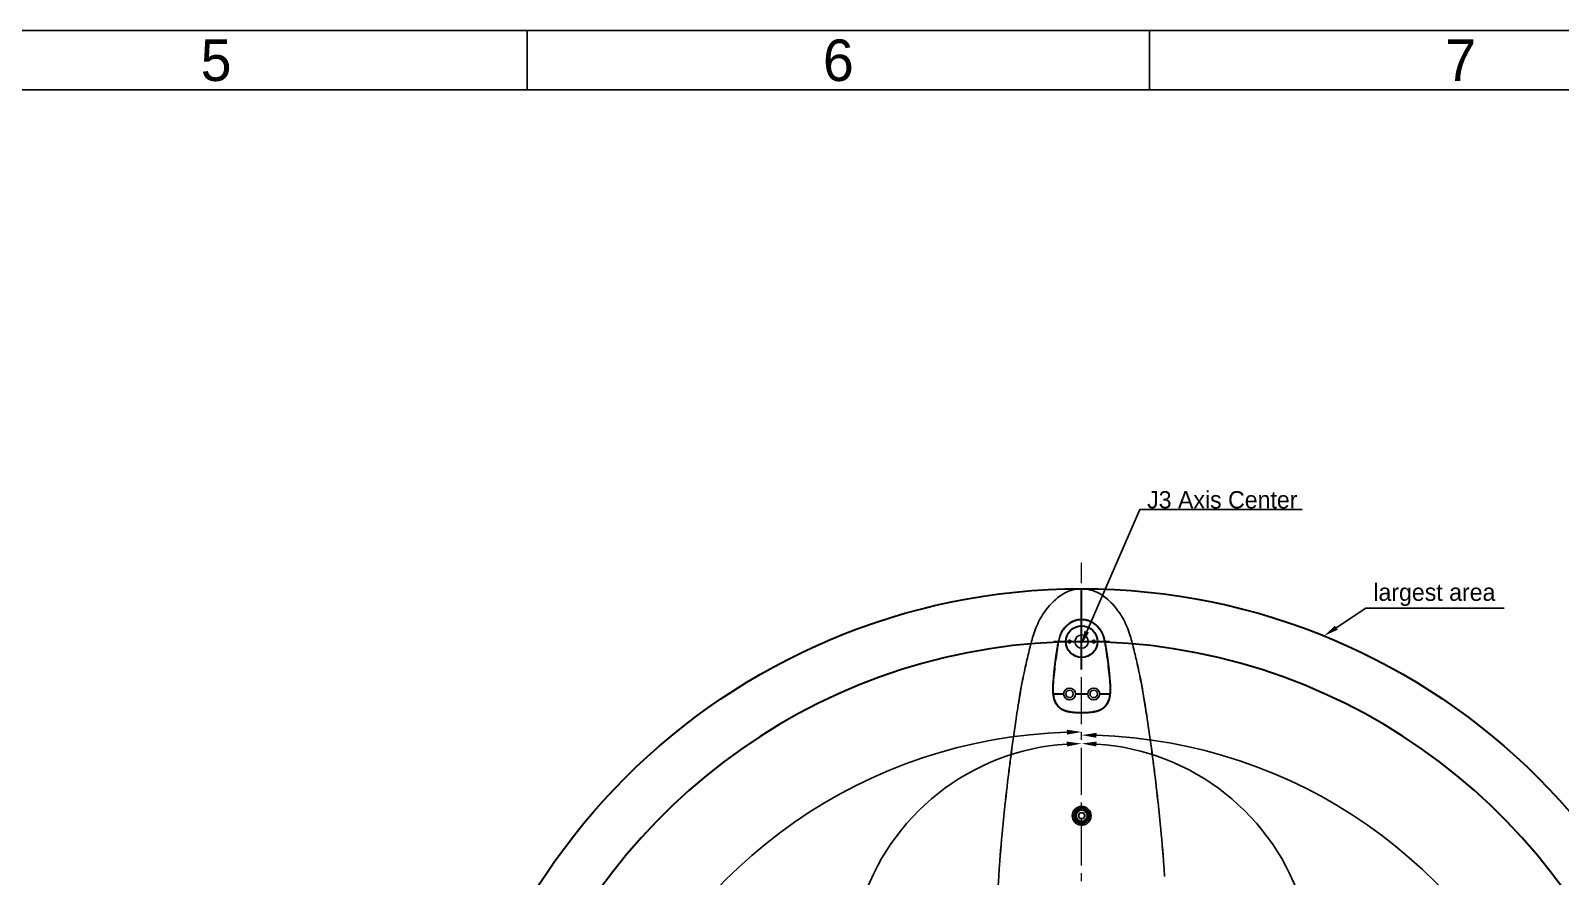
# Model space of a CAD drawing. Header units: millimetres. Extents: x 4086 to 8300, y 123 to 1549.
# Drawn here: x 7343 to 7962, y 1207 to 1549 of the extents above; entities that cross this region are included whole.
import ezdxf
from ezdxf import colors
from ezdxf.entities.mleader import LeaderData, LeaderLine
from ezdxf.enums import TextEntityAlignment as Align
from ezdxf.math import Vec2, Vec3

# ---------------------------------------------------------------- set-up
doc = ezdxf.new("R2010")
doc.units = ezdxf.units.MM
doc.linetypes.add('CENTER2', pattern=[28.575, 19.05, -3.175, 3.175, -3.175])
doc.layers.add('02___PRT_ALL_AXES', color=7, linetype='Continuous')
doc.layers.add('中心线层', color=7, linetype='CENTER2', lineweight=0)
doc.layers.add('轮廓实线层', color=7, linetype='Continuous', lineweight=30)
doc.styles.add('思源黑', font='SourceHanSansCN-Normal.ttf')
doc.dimstyles.new('角度标注', dxfattribs={"dimtxt": 7, "dimasz": 6, "dimexe": 1.25, "dimexo": 0.625, "dimgap": 1, "dimtad": 1, "dimtih": 1, "dimtoh": 1, "dimdsep": 46, "dimtxsty": '思源黑', "dimcen": 2.5, "dimadec": 0, "dimazin": 0, "dimtfac": 1, "dimtmove": 0, "dimatfit": 3, "dimfxl": 0, "dimarcsym": 0})

# ---------------------------------------------------------------- blocks, each defined once
blk = doc.blocks.new('1')
at = {"color": 2}
for p, q in [((7543.66, 1549.22), (7543.66, 1525.22)), ((7795.66, 1549.22), (7795.66, 1525.22))]:
    blk.add_line(p, q, dxfattribs=at)
for points in [[(6283.66, 123.62), (6283.66, 1549.22), (8299.66, 1549.22), (8299.66, 123.62)], [(6403.66, 147.62), (6403.66, 1525.22), (8275.66, 1525.22), (8275.66, 147.62)]]:
    blk.add_lwpolyline(points, close=True, dxfattribs=at)
at = {"color": 2, "style": '思源黑'}
for s, p in [('5', (7417.66, 1537.22)), ('6', (7669.66, 1537.22)), ('7', (7921.66, 1537.22))]:
    blk.add_text(s, height=16.8, dxfattribs=at).set_placement(p, align=Align.MIDDLE_CENTER)
at = {"color": 7, "style": '思源黑'}
for tag, height, p in [('编号', 19.2, (8134.84, 252.67)), ('比例', 8, (7939.66, 171.62))]:
    blk.add_attdef(tag, text='', height=height, dxfattribs=at).set_placement(p, align=Align.MIDDLE)
at = {"linetype": 'Continuous', "lineweight": 0, "ltscale": 0.3, "style": '思源黑'}
for tag, p in [('当前页', (8121.35, 207.93)), ('总页数', (8160.27, 207.93))]:
    blk.add_attdef(tag, text='', height=8, dxfattribs=at).set_placement(p, align=Align.MIDDLE)
blk = doc.blocks.new('*D2711')
at = {"layer": 'Defpoints', "color": 0}
for p in [(7768.18, 1333.65), (7621.05, 1202.21), (7768.18, 1061.77), (7768.18, 982.57), (7610.73, 880.64)]:
    blk.add_point(p, dxfattribs=at)
at = {"layer": '轮廓实线层', "color": 0, "lineweight": -2}
for start, end in [(91.69019, 158.07604), (160.91085, 227.30981)]:
    blk.add_arc((7768.18, 1061.77), 203.4, start, end, dxfattribs=at)
at = {"layer": '轮廓实线层', "color": 0}
for points in [[(7762.2, 1264.09), (7762.17, 1266.09), (7768.18, 1265.17)], [(7629.6, 911.52), (7630.94, 913.01), (7634.74, 908.26)]]:
    blk.add_solid(points, dxfattribs=at)
at = {"layer": '轮廓实线层', "color": 0, "insert": (7577.66, 1133.01), "char_height": 7, "attachment_point": 5, "style": '思源黑'}
blk.add_mtext('139%%d', dxfattribs=at)
blk = doc.blocks.new('*D2712')
at = {"layer": 'Defpoints', "color": 0}
for p in [(7768.18, 1333.65), (7768.18, 1061.77), (7970.1, 1052.37), (7768.18, 982.57), (7925.64, 880.64)]:
    blk.add_point(p, dxfattribs=at)
at = {"layer": '轮廓实线层', "color": 0, "lineweight": -2}
for start, end in [(21.93289, 88.29926), (312.70074, 19.08039)]:
    blk.add_arc((7768.18, 1061.77), 202.14, start, end, dxfattribs=at)
at = {"layer": '轮廓实线层', "color": 0}
for points in [[(7774.2, 1264.82), (7774.17, 1262.82), (7768.18, 1263.91)], [(7904.6, 913.96), (7905.93, 912.47), (7900.8, 909.22)]]:
    blk.add_solid(points, dxfattribs=at)
at = {"layer": '轮廓实线层', "color": 0, "insert": (7957.52, 1132.56), "char_height": 7, "attachment_point": 5, "style": '思源黑'}
blk.add_mtext('139%%d', dxfattribs=at)
blk = doc.blocks.new('*D2713')
at = {"layer": 'Defpoints', "color": 0}
for p in [(7768.18, 1333.65), (7695.71, 1226.16), (7768.18, 1166.77), (7724.66, 1084.92), (7768.18, 982.57)]:
    blk.add_point(p, dxfattribs=at)
at = {"layer": '轮廓实线层', "color": 0, "lineweight": -2}
blk.add_line((7724.36, 1084.36), (7723.61, 1082.94), dxfattribs=at)
for start, end in [(93.66951, 163.00939), (168.95215, 238.33049)]:
    blk.add_arc((7768.18, 1166.77), 93.7, start, end, dxfattribs=at)
at = {"layer": '轮廓实线层', "color": 0}
for points in [[(7762.22, 1259.28), (7762.15, 1261.28), (7768.18, 1260.47)], [(7718.49, 1086.16), (7719.49, 1087.89), (7724.19, 1084.04)]]:
    blk.add_solid(points, dxfattribs=at)
at = {"layer": '轮廓实线层', "color": 0, "insert": (7677.27, 1189.44), "char_height": 7, "attachment_point": 5, "style": '思源黑'}
blk.add_mtext('151%%d', dxfattribs=at)
blk = doc.blocks.new('*D2714')
at = {"layer": 'Defpoints', "color": 0}
for p in [(7768.18, 1333.65), (7768.18, 1166.77), (7860.06, 1148.36), (7811.71, 1084.92), (7768.18, 982.57)]:
    blk.add_point(p, dxfattribs=at)
at = {"layer": '轮廓实线层', "color": 0, "lineweight": -2}
blk.add_line((7812, 1084.36), (7812.76, 1082.93), dxfattribs=at)
for start, end in [(16.99032, 86.33085), (301.66915, 11.04813)]:
    blk.add_arc((7768.18, 1166.77), 93.71, start, end, dxfattribs=at)
at = {"layer": '轮廓实线层', "color": 0}
for points in [[(7774.21, 1261.29), (7774.15, 1259.29), (7768.18, 1260.48)], [(7816.88, 1087.88), (7817.88, 1086.15), (7812.18, 1084.03)]]:
    blk.add_solid(points, dxfattribs=at)
at = {"layer": '轮廓实线层', "color": 0, "insert": (7859.11, 1189.44), "char_height": 7, "attachment_point": 5, "style": '思源黑'}
blk.add_mtext('151%%d', dxfattribs=at)

msp = doc.modelspace()

# ---------------------------------------------------------------- linework, layer by layer
for p, q in [((7766.428, 1310.607), (7766.531, 1310.627)), ((7768.182, 1310.776), (7768.182, 1310.626)), ((7768.587, 1310.678), (7768.497, 1310.678)), ((7770.476, 1310.481), (7770.557, 1310.458)), ((7756.529, 1283.675), (7756.526, 1283.613)), ((7756.569, 1280.655), (7760.891, 1280.655)), ((7760.891, 1280.505), (7756.578, 1280.505)), ((7756.582, 1280.468), (7756.583, 1280.452)), ((7756.921, 1278.626), (7756.931, 1278.592)), ((7756.931, 1278.591), (7756.921, 1278.626)), ((7757.982, 1280.505), (7757.982, 1280.655)), ((7759.482, 1280.505), (7759.482, 1280.655)), ((7765.689, 1280.655), (7770.676, 1280.655)), ((7770.676, 1280.505), (7765.689, 1280.505)), ((7767.432, 1280.505), (7767.432, 1280.655)), ((7768.932, 1280.505), (7768.932, 1280.655)), ((7775.474, 1280.655), (7779.796, 1280.655)), ((7779.787, 1280.505), (7775.474, 1280.505)), ((7776.882, 1280.505), (7776.882, 1280.655)), ((7778.382, 1280.505), (7778.382, 1280.655)), ((7779.436, 1278.599), (7779.447, 1278.635)), ((7779.447, 1278.635), (7779.438, 1278.603)), ((7779.439, 1278.607), (7779.447, 1278.635)), ((7761.324, 1273.864), (7761.305, 1273.805)), ((7761.324, 1273.864), (7761.411, 1273.844)), ((7766.712, 1272.941), (7766.664, 1272.943)), ((7768.182, 1272.919), (7768.182, 1273.069)), ((7769.701, 1272.943), (7769.653, 1272.941)), ((7774.267, 1273.619), (7774.354, 1273.639)), ((7774.44, 1273.667), (7774.457, 1273.607)), ((7774.871, 1273.803), (7774.896, 1273.729)), ((7774.954, 1273.844), (7775.041, 1273.864)), ((7775.073, 1273.779), (7775.062, 1273.775)), ((7777.706, 1275.563), (7777.798, 1275.664)), ((7768.182, 1234.497), (7768.182, 1235.065)), ((7766.797, 1231.273), (7767.49, 1232.473)), ((7767.49, 1230.073), (7766.797, 1231.273)), ((7767.49, 1232.473), (7768.875, 1232.473)), ((7768.875, 1230.073), (7767.49, 1230.073)), ((7768.182, 1228.061), (7768.182, 1227.437)), ((7768.875, 1232.473), (7769.568, 1231.273)), ((7769.568, 1231.273), (7768.875, 1230.073))]:
    msp.add_line(p, q)
for centre, radius in [((7763.307, 1301.773), 0.585), ((7763.307, 1301.773), 0.495), ((7768.182, 1301.773), 2.7), ((7773.057, 1301.773), 0.585), ((7773.057, 1301.773), 0.495), ((7763.29, 1280.58), 2.4), ((7773.075, 1280.58), 2.4), ((7763.29, 1280.58), 1.5), ((7773.075, 1280.58), 1.5), ((7768.182, 1231.273), 3), ((7768.182, 1231.273), 2.43), ((7768.182, 1231.273), 2.25), ((7768.182, 1231.273), 1.2)]:
    msp.add_circle(centre, radius)
for centre, radius, start, end in [((7768.184, 1309.27), 13.904, 89.187636, 90.406438), ((7767.936, 1303.063), 7.694, 99.903578, 106.179159), ((7768.074, 1302.388), 8.382, 99.242401, 101.329189), ((7768.141, 1301.934), 8.841, 92.665918, 98.750781), ((7768.174, 1301.294), 9.482, 92.39735, 92.579525), ((7768.176, 1301.241), 9.535, 91.991955, 92.397142), ((7768.183, 1300.983), 9.703, 90.890881, 91.333609), ((7768.183, 1300.884), 9.892, 89.790896, 90.006143), ((7768.184, 1300.995), 9.781, 89.561549, 90.007183), ((7768.184, 1301.052), 9.724, 89.115269, 89.561557), ((7768.184, 1301.062), 9.624, 88.669551, 89.116275), ((7768.296, 1308.316), 2.37, 86.214551, 87.300553), ((7768.587, 1310.678), 0.09, 150.043405, 180), ((7768.223, 1301.918), 8.857, 81.536345, 87.338748), ((7768.221, 1301.9), 8.876, 81.914006, 87.328543), ((7768.265, 1302.231), 8.541, 80.631781, 81.887979), ((7768.272, 1302.279), 8.493, 80.089111, 81.50641), ((7768.444, 1303.114), 7.642, 74.305175, 78.872986), ((7768.441, 1303.093), 7.662, 74.425703, 74.803989), ((7768.437, 1303.09), 7.667, 73.944319, 74.301548), ((7963.687, 1243.235), 223.597, 167.186697, 167.599455), ((7965.252, 1242.812), 225.186, 167.168224, 167.579826), ((7571.112, 1242.812), 225.188, 12.420586, 12.831775), ((7572.8, 1243.263), 223.472, 12.400726, 12.81329), ((7764.906, 1280.94), 8.314, 196.035522, 196.280154), ((7765.119, 1281.013), 8.539, 196.218809, 196.409328), ((7764.727, 1280.888), 8.128, 196.278553, 200.295072), ((7764.836, 1280.926), 8.243, 196.383222, 200.856156), ((7764.688, 1280.864), 8.084, 196.32304, 200.814221), ((7764.697, 1280.867), 8.093, 196.332697, 200.636184), ((7764.444, 1280.788), 7.828, 200.327357, 200.933332), ((7764.317, 1280.729), 7.688, 200.676275, 201.113869), ((7764.303, 1280.724), 7.673, 200.85894, 201.132376), ((7764.507, 1280.805), 7.892, 200.885904, 201.158911), ((7764.402, 1280.772), 7.783, 200.933663, 201.193589), ((7764.383, 1280.757), 7.76, 200.890443, 202.839353), ((7764.265, 1280.709), 7.633, 201.114016, 201.430212), ((7764.17, 1280.672), 7.53, 201.127851, 202.856218), ((7764.375, 1280.761), 7.754, 201.193567, 201.490104), ((7764.466, 1280.789), 7.849, 201.158894, 201.449627), ((7764.14, 1280.664), 7.499, 201.427193, 204.7525), ((7764.294, 1280.729), 7.667, 201.488053, 202.874449), ((7764.344, 1280.741), 7.718, 201.446581, 202.82011), ((7763.761, 1280.495), 7.085, 202.819673, 209.501861), ((7763.939, 1280.574), 7.28, 202.856043, 204.803897), ((7764.138, 1280.654), 7.494, 202.83973, 204.228773), ((7764.026, 1280.604), 7.371, 204.143455, 204.449128), ((7763.634, 1280.419), 6.938, 204.117016, 208.902571), ((7763.984, 1280.585), 7.325, 204.449165, 204.720099), ((7763.599, 1280.401), 6.898, 204.66531, 209.513487), ((7763.724, 1280.475), 7.043, 204.804375, 209.357028), ((7763.537, 1280.367), 6.828, 208.910166, 209.182079), ((7763.669, 1280.429), 6.973, 208.981735, 209.404949), ((7763.567, 1280.383), 6.862, 209.126723, 209.763995), ((7763.577, 1280.389), 6.874, 209.18269, 209.988501), ((7763.801, 1280.517), 7.131, 209.348047, 209.918439), ((7763.605, 1280.405), 6.906, 209.76371, 210.125858), ((7763.809, 1280.526), 7.143, 209.805316, 214.711794), ((7763.883, 1280.567), 7.227, 209.914716, 215.419293), ((7763.82, 1280.528), 7.153, 209.918555, 210.73877), ((7771.675, 1281.159), 8.228, 318.771276, 324.362382), ((7772.45, 1280.586), 7.264, 324.648865, 329.777878), ((7772.555, 1280.526), 7.143, 326.219438, 329.858343), ((7772.535, 1280.534), 7.164, 329.792645, 330.164384), ((7772.537, 1280.533), 7.162, 329.935114, 330.23441), ((7772.546, 1280.528), 7.152, 330.164412, 330.495518), ((7772.747, 1280.413), 6.921, 330.172331, 330.47518), ((7772.812, 1280.376), 6.846, 330.228692, 333.432883), ((7772.681, 1280.437), 6.99, 330.518668, 330.922292), ((7772.776, 1280.397), 6.887, 330.475042, 330.953641), ((7772.263, 1280.641), 7.455, 335.263323, 337.163848), ((7772.418, 1280.579), 7.289, 335.186699, 337.131892), ((7772.211, 1280.672), 7.515, 335.23475, 338.562737), ((7772.227, 1280.656), 7.494, 335.76276, 337.146585), ((7772.348, 1280.609), 7.365, 336.351304, 337.125328), ((7771.982, 1280.759), 7.76, 337.149785, 339.100197), ((7772.169, 1280.684), 7.559, 337.130769, 339.13739), ((7772.058, 1280.737), 7.681, 337.109342, 338.498087), ((7772.022, 1280.743), 7.717, 337.160791, 338.543177), ((7771.9, 1280.791), 7.848, 338.540086, 338.828272), ((7771.977, 1280.769), 7.768, 338.496093, 338.831406), ((7772.093, 1280.714), 7.641, 338.559671, 338.842215), ((7771.859, 1280.807), 7.893, 338.828261, 339.106002), ((7772.054, 1280.729), 7.682, 338.84222, 339.129701), ((7771.95, 1280.779), 7.797, 338.831337, 339.051954), ((7771.523, 1280.93), 8.25, 339.136583, 343.646152), ((7771.654, 1280.886), 8.112, 339.094296, 343.663302), ((7771.665, 1280.87), 8.097, 339.176285, 343.704716), ((7771.676, 1280.867), 8.085, 339.1727, 343.513272), ((7771.332, 1280.972), 8.445, 343.492374, 343.70998), ((7771.464, 1280.942), 8.309, 343.661916, 343.924671), ((7767.551, 1281.617), 12.286, 354.557487, 354.807217), ((7767.819, 1281.593), 12.017, 354.546692, 354.807102), ((8393.312, 1172.46), 659.028, 171.141505, 171.531938), ((8310.361, 1185.142), 575.089, 171.117262, 171.564667), ((7764.872, 1281.325), 8.474, 218.234183, 222.035558), ((7764.765, 1281.218), 8.322, 221.967346, 227.302117), ((7763.363, 1279.62), 6.195, 232.724364, 234.461976), ((7763.348, 1279.598), 6.169, 233.056554, 234.476085), ((7763.442, 1279.746), 6.343, 233.286456, 235.060561), ((7763.271, 1279.491), 6.037, 234.479786, 234.900701), ((7763.212, 1279.433), 5.956, 234.839572, 235.140498), ((7763.245, 1279.454), 5.992, 234.894595, 235.156696), ((7763.297, 1279.558), 6.106, 235.154465, 238.811976), ((7763.408, 1279.698), 6.284, 235.062754, 235.413238), ((7763.221, 1279.419), 5.949, 235.134886, 235.560011), ((7763.397, 1279.683), 6.266, 235.411058, 235.678972), ((7763.19, 1279.375), 5.895, 235.527495, 236.015217), ((7763.197, 1279.385), 5.908, 235.560255, 235.777024), ((7763.337, 1279.593), 6.157, 235.669963, 238.996434), ((7763.18, 1279.36), 5.877, 235.776967, 236.060755), ((7763.12, 1279.27), 5.77, 236.057016, 239.616112), ((7763.356, 1279.634), 6.112, 237.700123, 244.543805), ((7763.288, 1279.513), 6.064, 238.674255, 238.992812), ((7763.276, 1279.492), 6.04, 239.005821, 239.386308), ((7763.529, 1279.955), 6.566, 239.534981, 246.416484), ((7763.84, 1280.659), 7.246, 244.569208, 249.48562), ((7763.798, 1280.554), 7.223, 246.362454, 249.328722), ((7764.116, 1281.366), 8.094, 249.231147, 249.585408), ((7763.896, 1280.808), 7.495, 249.313031, 249.688033), ((7763.916, 1280.863), 7.553, 249.687932, 249.982833), ((7763.989, 1281.026), 7.732, 249.604804, 250.187704), ((7764.119, 1281.375), 8.014, 249.409468, 249.585178), ((7763.997, 1281.046), 7.753, 249.961267, 250.271461), ((7764.005, 1281.069), 7.777, 250.187499, 250.587073), ((7761.324, 1273.864), 0.09, 317, 347.000012), ((7764.018, 1281.107), 7.818, 250.573967, 250.937804), ((7762.355, 1275.649), 2.037, 242.73184, 245.00792), ((7764.059, 1281.224), 7.942, 250.943461, 251.313693), ((7764.235, 1281.761), 8.507, 252.010327, 253.034705), ((7764.396, 1282.291), 9.06, 253.035212, 254.007631), ((7764.722, 1283.438), 10.252, 254.01501, 254.539645), ((7764.542, 1282.798), 9.588, 254.003857, 254.515654), ((7764.648, 1283.181), 9.986, 254.515076, 254.916192), ((7764.882, 1284.016), 10.853, 254.53936, 255.006197), ((7764.719, 1283.443), 10.257, 254.9151, 255.061901), ((7765.712, 1287.21), 14.153, 255.110737, 258.843389), ((7766.175, 1289.527), 16.515, 258.82183, 261.214664), ((7766.476, 1291.429), 18.441, 261.3217, 262.01422), ((7767.514, 1301.367), 28.435, 265.246309, 266.629913), ((7767.568, 1302.196), 29.266, 265.874831, 266.619795), ((7767.773, 1305.968), 33.043, 266.62357, 268.077602), ((7767.698, 1304.435), 31.509, 266.615981, 268.119706), ((7767.783, 1306.003), 33.079, 266.636457, 268.061889), ((7767.656, 1303.647), 30.719, 266.615692, 266.829108), ((7767.8, 1306.42), 33.496, 266.844431, 268.056442), ((7768.125, 1317.289), 44.37, 268.113001, 270.073796), ((7768.028, 1313.897), 40.977, 268.092726, 268.752078), ((7767.919, 1309.853), 36.932, 268.05379, 268.194152), ((7768.131, 1318.179), 45.26, 268.257833, 270.065498), ((7768.13, 1317.787), 44.869, 268.24366, 270.067053), ((7768.238, 1317.414), 44.495, 269.928482, 271.883716), ((7768.338, 1313.869), 40.949, 271.246376, 271.906335), ((7768.591, 1306.045), 33.121, 271.919787, 273.369113), ((7768.714, 1303.553), 30.626, 273.171696, 273.393614), ((7768.819, 1301.729), 28.799, 273.389727, 273.652155), ((7768.913, 1300.313), 27.38, 273.645141, 274.800602), ((7769.015, 1299.294), 26.356, 274.77878, 275.000256), ((7770.175, 1289.617), 16.607, 278.796171, 281.180265), ((7770.177, 1289.603), 16.593, 278.798193, 281.17659), ((7770.635, 1287.313), 14.257, 281.15562, 284.853548), ((7770.632, 1287.33), 14.274, 281.1597, 284.848091), ((7771.658, 1283.424), 10.236, 284.897174, 285.044287), ((7771.841, 1282.755), 9.542, 285.423049, 285.959625), ((7773.666, 1275.927), 2.389, 287.81177, 288.903225), ((7772.137, 1281.739), 8.394, 285.923789, 289.005103), ((7772.079, 1281.963), 8.715, 285.859348, 288.789038), ((7771.996, 1282.215), 8.98, 285.955783, 286.937109), ((7772.165, 1281.661), 8.401, 286.937629, 287.974954), ((7772.34, 1281.127), 7.839, 288.530299, 289.056256), ((7772.35, 1281.098), 7.809, 288.692782, 289.064643), ((7774.024, 1275.618), 2.003, 294.997449, 297.268552), ((7772.403, 1280.944), 7.646, 289.063811, 290.238755), ((7772.408, 1280.931), 7.632, 289.412414, 290.002899), ((7772.46, 1280.822), 7.512, 289.362885, 289.946421), ((7772.484, 1280.758), 7.443, 289.946712, 290.34134), ((7773.028, 1279.591), 6.155, 300.641036, 302.791216), ((7773.053, 1279.549), 6.106, 300.638441, 301.344329), ((7772.957, 1279.735), 6.315, 300.541476, 301.222806), ((7772.97, 1279.681), 6.262, 302.789583, 304.42503), ((7773.151, 1279.412), 5.939, 304.035367, 304.305562), ((7773.138, 1279.431), 5.962, 304.225462, 304.497842), ((7772.941, 1279.724), 6.314, 304.423181, 304.730621), ((7773.119, 1279.459), 5.996, 304.49785, 304.77679), ((7773.098, 1279.489), 6.032, 304.776821, 305.083696), ((7773.125, 1279.475), 6.005, 304.807043, 305.110254), ((7773.072, 1279.527), 6.078, 305.078222, 305.489756), ((7772.789, 1279.924), 6.566, 308.812849, 310.299701), ((7771.048, 1281.717), 9.067, 317.254889, 317.71899), ((7771.212, 1281.576), 8.85, 317.208572, 317.609105), ((7771.297, 1281.498), 8.735, 317.608613, 318.23957), ((7771.091, 1281.678), 9.008, 317.718786, 317.977362), ((7225.554, 1185.073), 575.544, 8.434028, 8.881298), ((7139.123, 1171.875), 663.002, 8.466766, 8.855048), ((8558.495, 1148.037), 826.007, 171.543599, 172.558277), ((8595.033, 1143.056), 862.856, 171.573197, 172.544511), ((6941.027, 1143.013), 863.163, 7.454496, 8.425642), ((6979.472, 1148.254), 824.39, 7.439978, 8.456834), ((8645.822, 1136.331), 914.115, 172.539676, 172.935047), ((8622.788, 1139.131), 890.885, 172.525887, 172.931556), ((6913.634, 1139.139), 890.827, 7.06673, 7.472993), ((6887.352, 1135.95), 917.329, 7.062436, 7.456974), ((8572.488, 1145.243), 840.241, 172.923097, 173.972681), ((8566.765, 1145.928), 834.451, 172.921303, 173.978137), ((6969.743, 1145.944), 834.308, 6.020618, 7.076979), ((6964.229, 1145.279), 839.888, 6.026277, 7.075652), ((8482.935, 1154.839), 750.176, 173.983341, 174.402619), ((8484.836, 1154.684), 752.056, 173.986783, 174.404998), ((7768.182, 1231.279), 3.218, 90.984545, 269.092497), ((7768.182, 1231.273), 3.16, 270, 269.223745), ((7768.182, 1231.273), 2.4, 90, 89.301442), ((7768.183, 1231.325), 3.171, 89.043995, 91.008731), ((7768.183, 1231.279), 3.218, 270.95159, 89.061128), ((7051.656, 1154.697), 751.928, 5.593973, 6.011966), ((7052.449, 1154.737), 751.162, 5.596821, 6.015255), ((8407.38, 1162.057), 674.277, 174.386777, 175.843586), ((8405.325, 1162.289), 672.182, 174.389358, 175.850648), ((7768.182, 1231.232), 3.171, 269.075749, 270.975235), ((7131.12, 1162.296), 672.102, 4.148302, 5.609618), ((7129.674, 1162.117), 673.586, 4.154595, 5.612751), ((8306.839, 1169.504), 573.461, 175.857627, 176.281539), ((8309.471, 1169.377), 576.067, 175.863975, 176.285949), ((7227.078, 1169.39), 575.883, 3.713021, 4.134969), ((7226.881, 1169.317), 576.112, 3.719014, 4.140815)]:
    msp.add_arc(centre, radius, start, end)
for points, knots in [([(7748.784, 1304.879), (7749.514, 1307.116), (7751.332, 1311.497), (7754.864, 1316.278), (7758.295, 1319.52), (7762.18, 1322.18), (7765.745, 1323.158), (7768.085, 1323.174)], [0, 0, 0, 0, 0.2503672, 0.5005403, 0.6258256, 0.751037, 1, 1, 1, 1]), ([(7768.378, 1323.173), (7770.711, 1323.14), (7774.257, 1322.143), (7778.121, 1319.477), (7781.534, 1316.238), (7785.048, 1311.467), (7786.857, 1307.099), (7787.585, 1304.868)], [0, 0, 0, 0, 0.2489848, 0.3741888, 0.4994743, 0.7496374, 1, 1, 1, 1]), ([(7768.378, 1323.164), (7770.707, 1323.131), (7774.249, 1322.137), (7778.118, 1319.483), (7781.539, 1316.248), (7785.053, 1311.472), (7786.867, 1307.103), (7787.601, 1304.873)], [0, 0, 0, 0, 0.2485495, 0.3738352, 0.4991908, 0.7495125, 1, 1, 1, 1]), ([(7766.428, 1310.607), (7766.151, 1310.551), (7765.166, 1310.301), (7763.574, 1309.539), (7761.844, 1308.167), (7760.416, 1306.477), (7759.589, 1304.826), (7759.145, 1303.429), (7758.785, 1302.014), (7758.43, 1300.224), (7757.959, 1297.346), (7757.474, 1293.734), (7757.048, 1290.115), (7756.762, 1287.213), (7756.584, 1285.033), (7756.485, 1282.846), (7756.508, 1281.384), (7756.569, 1280.655)], [0, 0, 0, 0, 0.0249574, 0.0899603, 0.1549631, 0.2199659, 0.2849688, 0.3174702, 0.3499716, 0.4149744, 0.4799773, 0.609983, 0.7399886, 0.8049915, 0.8699943, 0.9349972, 1, 1, 1, 1]), ([(7756.523, 1283.527), (7756.528, 1283.685), (7756.568, 1284.719), (7756.707, 1286.633), (7756.957, 1289.221), (7757.238, 1291.75), (7757.536, 1294.162), (7757.844, 1296.454), (7758.166, 1298.653), (7758.534, 1300.789), (7758.974, 1302.869), (7759.611, 1304.987), (7760.751, 1306.953), (7762.253, 1308.533), (7763.987, 1309.785), (7766.023, 1310.624), (7767.473, 1310.776), (7768.182, 1310.776)], [0, 0, 0, 0, 0.0149473, 0.0976285, 0.1818838, 0.2636691, 0.3411067, 0.4146389, 0.4851478, 0.5533795, 0.6201272, 0.685979, 0.7508379, 0.8143875, 0.8766478, 0.9379893, 1, 1, 1, 1]), ([(7768.182, 1310.626), (7767.453, 1310.626), (7765.982, 1310.462), (7763.942, 1309.591), (7762.175, 1308.27), (7760.698, 1306.626), (7759.649, 1304.673), (7759.052, 1302.549), (7758.611, 1300.39), (7758.13, 1297.487), (7757.638, 1293.842), (7757.122, 1289.457), (7756.709, 1285.069), (7756.596, 1282.118), (7756.719, 1280.655)], [0, 0, 0, 0, 0.0621789, 0.1243345, 0.1866127, 0.2488819, 0.3111314, 0.3735821, 0.436195, 0.4988516, 0.6242113, 0.7495786, 0.8749135, 1, 1, 1, 1]), ([(7766.824, 1310.678), (7766.539, 1310.635), (7766.23, 1310.572), (7765.925, 1310.49), (7765.898, 1310.483)], [0, 0, 0, 0, 0.9125635, 1, 1, 1, 1]), ([(7768.182, 1310.776), (7768.905, 1310.776), (7769.687, 1310.692), (7770.439, 1310.491), (7770.476, 1310.481)], [0, 0, 0, 0, 0.9510223, 1, 1, 1, 1]), ([(7779.645, 1280.655), (7779.768, 1282.118), (7779.656, 1285.069), (7779.243, 1289.457), (7778.727, 1293.842), (7778.235, 1297.487), (7777.754, 1300.39), (7777.312, 1302.548), (7776.716, 1304.673), (7775.667, 1306.626), (7774.191, 1308.27), (7772.423, 1309.59), (7770.383, 1310.462), (7768.912, 1310.626), (7768.182, 1310.626)], [0, 0, 0, 0, 0.1250844, 0.2504179, 0.3757837, 0.5011415, 0.5637968, 0.6264097, 0.6888563, 0.7511124, 0.8133827, 0.8756559, 0.9378172, 1, 1, 1, 1]), ([(7768.22, 1310.776), (7768.949, 1310.773), (7769.712, 1310.686), (7770.446, 1310.489), (7770.476, 1310.481)], [0, 0, 0, 0, 0.9595559, 1, 1, 1, 1]), ([(7770.45, 1310.488), (7770.429, 1310.493), (7770.155, 1310.567), (7769.877, 1310.624), (7769.618, 1310.666)], [0, 0, 0, 0, 0.0767089, 1, 1, 1, 1]), ([(7769.734, 1310.645), (7770.08, 1310.585), (7771.136, 1310.331), (7772.791, 1309.539), (7774.521, 1308.166), (7775.95, 1306.477), (7776.94, 1304.494), (7777.505, 1302.37), (7777.936, 1300.225), (7778.406, 1297.345), (7778.892, 1293.734), (7779.317, 1290.115), (7779.603, 1287.213), (7779.781, 1285.033), (7779.88, 1282.846), (7779.856, 1281.384), (7779.796, 1280.655)], [0, 0, 0, 0, 0.0308715, 0.0954801, 0.1600886, 0.2246972, 0.2893058, 0.3539143, 0.4185229, 0.4831315, 0.6123486, 0.7415657, 0.8061743, 0.8707829, 0.9353914, 1, 1, 1, 1]), ([(7779.842, 1283.532), (7779.837, 1283.669), (7779.799, 1284.676), (7779.665, 1286.556), (7779.417, 1289.128), (7779.139, 1291.643), (7778.844, 1294.045), (7778.538, 1296.332), (7778.218, 1298.531), (7777.854, 1300.667), (7777.419, 1302.746), (7776.806, 1304.859), (7775.697, 1306.843), (7774.203, 1308.455), (7772.509, 1309.704), (7771.202, 1310.272), (7770.557, 1310.458)], [0, 0, 0, 0, 0.0138531, 0.1020618, 0.1919504, 0.2792838, 0.3621019, 0.4409485, 0.5166844, 0.5900401, 0.6617536, 0.7323756, 0.8019585, 0.8705333, 0.9384924, 1, 1, 1, 1]), ([(7745.661, 1292.823), (7746.121, 1294.848), (7747.075, 1298.888), (7748.118, 1302.912), (7748.768, 1304.884)], [0, 0, 0, 0, 0.5000389, 1, 1, 1, 1]), ([(7745.689, 1292.824), (7746.15, 1294.846), (7747.104, 1298.883), (7748.14, 1302.906), (7748.784, 1304.879)], [0, 0, 0, 0, 0.4998734, 1, 1, 1, 1]), ([(7787.585, 1304.868), (7788.227, 1302.897), (7789.263, 1298.878), (7790.215, 1294.844), (7790.676, 1292.824)], [0, 0, 0, 0, 0.5001261, 1, 1, 1, 1]), ([(7787.601, 1304.873), (7788.249, 1302.903), (7789.291, 1298.882), (7790.244, 1294.846), (7790.704, 1292.823)], [0, 0, 0, 0, 0.4999634, 1, 1, 1, 1]), ([(7742.169, 1273.943), (7742.394, 1275.379), (7743.323, 1281.168), (7744.387, 1286.938), (7745.336, 1291.245)], [0, 0, 0, 0, 0.2478564, 1, 1, 1, 1]), ([(7791.029, 1291.247), (7791.348, 1289.8), (7792.553, 1284.056), (7793.52, 1278.265), (7794.198, 1273.93)], [0, 0, 0, 0, 0.2524331, 1, 1, 1, 1]), ([(7756.527, 1283.629), (7756.502, 1282.938), (7756.493, 1281.959), (7756.544, 1280.949), (7756.569, 1280.655)], [0, 0, 0, 0, 0.7108256, 1, 1, 1, 1]), ([(7756.526, 1283.613), (7756.518, 1283.366), (7756.492, 1282.38), (7756.507, 1281.393), (7756.569, 1280.655)], [0, 0, 0, 0, 0.2512186, 1, 1, 1, 1]), ([(7756.569, 1280.655), (7756.507, 1281.393), (7756.493, 1282.351), (7756.516, 1283.308), (7756.524, 1283.527)], [0, 0, 0, 0, 0.7713848, 1, 1, 1, 1]), ([(7756.569, 1280.655), (7756.508, 1281.384), (7756.493, 1282.346), (7756.516, 1283.307), (7756.524, 1283.538)], [0, 0, 0, 0, 0.7596729, 1, 1, 1, 1]), ([(7756.569, 1280.655), (7756.544, 1280.949), (7756.495, 1281.923), (7756.502, 1282.869), (7756.523, 1283.527)], [0, 0, 0, 0, 0.2996274, 1, 1, 1, 1]), ([(7779.836, 1283.68), (7779.846, 1283.41), (7779.873, 1282.403), (7779.857, 1281.393), (7779.796, 1280.655)], [0, 0, 0, 0, 0.2677557, 1, 1, 1, 1]), ([(7779.837, 1283.68), (7779.863, 1282.958), (7779.873, 1281.962), (7779.819, 1280.934), (7779.796, 1280.655)], [0, 0, 0, 0, 0.7302217, 1, 1, 1, 1]), ([(7779.796, 1280.655), (7779.856, 1281.384), (7779.873, 1282.378), (7779.847, 1283.37), (7779.838, 1283.632)], [0, 0, 0, 0, 0.7355296, 1, 1, 1, 1]), ([(7779.796, 1280.655), (7779.857, 1281.393), (7779.872, 1282.352), (7779.849, 1283.309), (7779.842, 1283.528)], [0, 0, 0, 0, 0.7711038, 1, 1, 1, 1]), ([(7756.92, 1278.626), (7756.869, 1278.802), (7756.707, 1279.434), (7756.619, 1280.06), (7756.578, 1280.505)], [0, 0, 0, 0, 0.2807125, 1, 1, 1, 1]), ([(7756.582, 1280.468), (7756.622, 1280.035), (7756.71, 1279.422), (7756.868, 1278.804), (7756.919, 1278.628)], [0, 0, 0, 0, 0.7145329, 1, 1, 1, 1]), ([(7756.729, 1280.505), (7756.845, 1279.238), (7757.543, 1276.699), (7759.966, 1274.342), (7762.416, 1273.553), (7764.956, 1273.132), (7766.894, 1273.069), (7768.182, 1273.069)], [0, 0, 0, 0, 0.2488906, 0.4967882, 0.6220333, 0.7479176, 1, 1, 1, 1]), ([(7765.7, 1272.989), (7765.449, 1273.005), (7764.834, 1273.053), (7763.829, 1273.168), (7762.67, 1273.375), (7761.387, 1273.699), (7759.913, 1274.374), (7758.571, 1275.562), (7757.511, 1276.992), (7757.069, 1278.117), (7756.92, 1278.626)], [0, 0, 0, 0, 0.0721091, 0.1763981, 0.2856129, 0.4039573, 0.5366374, 0.6898768, 0.8611008, 1, 1, 1, 1]), ([(7765.7, 1272.989), (7765.229, 1273.019), (7764.111, 1273.118), (7762.681, 1273.359), (7761.422, 1273.711), (7760.516, 1274.093), (7759.674, 1274.608), (7758.932, 1275.255), (7758.272, 1275.98), (7757.509, 1277.046), (7757.112, 1277.97), (7756.924, 1278.611), (7756.92, 1278.626)], [0, 0, 0, 0, 0.1262355, 0.3001966, 0.3871772, 0.4741577, 0.5611383, 0.6481189, 0.7350994, 0.82208, 0.9960411, 1, 1, 1, 1]), ([(7757.23, 1277.936), (7757.216, 1277.93), (7757.173, 1277.917), (7757.17, 1277.965), (7757.174, 1277.981)], [0, 0, 0, 0, 0.4824949, 1, 1, 1, 1]), ([(7757.99, 1276.384), (7758.085, 1276.25), (7758.251, 1276.032), (7758.427, 1275.822), (7758.5, 1275.739)], [0, 0, 0, 0, 0.5976268, 1, 1, 1, 1]), ([(7768.182, 1273.069), (7769.471, 1273.069), (7771.409, 1273.132), (7773.949, 1273.553), (7776.399, 1274.342), (7778.822, 1276.699), (7779.52, 1279.238), (7779.636, 1280.505)], [0, 0, 0, 0, 0.2520893, 0.3779803, 0.5032169, 0.7511118, 1, 1, 1, 1]), ([(7779.447, 1278.635), (7779.3, 1278.128), (7778.86, 1277.005), (7777.802, 1275.569), (7776.459, 1274.38), (7774.986, 1273.7), (7773.7, 1273.377), (7772.542, 1273.168), (7771.535, 1273.054), (7770.92, 1273.006), (7770.669, 1272.99)], [0, 0, 0, 0, 0.1381443, 0.3099536, 0.4634183, 0.5959842, 0.7142612, 0.8235354, 0.9278764, 1, 1, 1, 1]), ([(7779.447, 1278.635), (7779.442, 1278.618), (7779.254, 1277.973), (7778.856, 1277.047), (7778.093, 1275.98), (7777.433, 1275.255), (7776.69, 1274.609), (7775.849, 1274.093), (7774.943, 1273.71), (7773.683, 1273.36), (7772.255, 1273.118), (7771.138, 1273.019), (7770.669, 1272.989)], [0, 0, 0, 0, 0.0047781, 0.1786604, 0.2656016, 0.3525428, 0.4394839, 0.5264251, 0.6133663, 0.7003074, 0.8741898, 1, 1, 1, 1]), ([(7779.787, 1280.505), (7779.747, 1280.069), (7779.66, 1279.447), (7779.501, 1278.818), (7779.447, 1278.635)], [0, 0, 0, 0, 0.7070979, 1, 1, 1, 1]), ([(7759.64, 1274.668), (7759.289, 1274.932), (7758.953, 1275.245), (7758.645, 1275.578), (7758.632, 1275.593)], [0, 0, 0, 0, 0.9579116, 1, 1, 1, 1]), ([(7760.2, 1274.295), (7760.235, 1274.274), (7760.57, 1274.08), (7760.923, 1273.92), (7761.245, 1273.797)], [0, 0, 0, 0, 0.1060361, 1, 1, 1, 1]), ([(7762.074, 1273.533), (7762.283, 1273.477), (7762.583, 1273.407), (7762.879, 1273.346), (7762.97, 1273.328)], [0, 0, 0, 0, 0.6957148, 1, 1, 1, 1]), ([(7763.653, 1273.206), (7763.865, 1273.173), (7764.363, 1273.105), (7764.864, 1273.054), (7765.151, 1273.03)], [0, 0, 0, 0, 0.426691, 1, 1, 1, 1]), ([(7763.694, 1273.199), (7764.164, 1273.127), (7764.653, 1273.072), (7765.142, 1273.031), (7765.157, 1273.03)], [0, 0, 0, 0, 0.9683587, 1, 1, 1, 1]), ([(7768.182, 1272.919), (7767.825, 1272.919), (7767.11, 1272.926), (7766.28, 1272.955), (7765.81, 1272.982), (7765.7, 1272.989)], [0, 0, 0, 0, 0.4341436, 0.8685839, 1, 1, 1, 1]), ([(7768.182, 1272.919), (7767.533, 1272.919), (7766.705, 1272.933), (7765.878, 1272.978), (7765.7, 1272.989)], [0, 0, 0, 0, 0.7847159, 1, 1, 1, 1]), ([(7770.669, 1272.99), (7770.559, 1272.983), (7770.088, 1272.955), (7769.256, 1272.926), (7768.54, 1272.919), (7768.182, 1272.919)], [0, 0, 0, 0, 0.1315255, 0.5659263, 1, 1, 1, 1]), ([(7770.669, 1272.989), (7770.489, 1272.978), (7769.661, 1272.933), (7768.832, 1272.919), (7768.182, 1272.919)], [0, 0, 0, 0, 0.2165855, 1, 1, 1, 1]), ([(7773.39, 1273.327), (7773.484, 1273.346), (7773.783, 1273.407), (7774.084, 1273.477), (7774.291, 1273.532)], [0, 0, 0, 0, 0.3157419, 1, 1, 1, 1]), ([(7773.41, 1273.33), (7773.606, 1273.369), (7773.9, 1273.433), (7774.193, 1273.507), (7774.29, 1273.533)], [0, 0, 0, 0, 0.6643591, 1, 1, 1, 1]), ([(7775.117, 1273.796), (7775.363, 1273.889), (7775.718, 1274.045), (7776.058, 1274.233), (7776.166, 1274.296)], [0, 0, 0, 0, 0.6787945, 1, 1, 1, 1]), ([(7776.165, 1274.295), (7776.13, 1274.274), (7775.795, 1274.081), (7775.442, 1273.92), (7775.12, 1273.797)], [0, 0, 0, 0, 0.106133, 1, 1, 1, 1]), ([(7768.182, 1227.437), (7767.686, 1227.455), (7766.682, 1227.628), (7765.011, 1228.752), (7763.946, 1231.249), (7765.01, 1233.753), (7766.682, 1234.869), (7767.686, 1235.057), (7768.182, 1235.065)], [0, 0, 0, 0, 0.1263038, 0.2525654, 0.4999243, 0.7474161, 0.8736925, 1, 1, 1, 1]), ([(7768.182, 1235.065), (7768.678, 1235.046), (7769.683, 1234.876), (7771.354, 1233.75), (7772.419, 1231.254), (7771.355, 1228.749), (7769.683, 1227.634), (7768.679, 1227.444), (7768.182, 1227.437)], [0, 0, 0, 0, 0.1262986, 0.252559, 0.4999151, 0.7474203, 0.8736937, 1, 1, 1, 1]), ([(7733.754, 1186.399), (7733.769, 1188.106), (7733.902, 1194.877), (7734.258, 1201.642), (7734.586, 1206.695)], [0, 0, 0, 0, 0.2521644, 1, 1, 1, 1]), ([(7733.785, 1186.399), (7733.799, 1188.116), (7733.931, 1194.887), (7734.287, 1201.651), (7734.614, 1206.693)], [0, 0, 0, 0, 0.2537275, 1, 1, 1, 1])]:
    msp.add_open_spline(points, degree=3, knots=knots)
for points in [[(7766.428, 1310.608), (7766.992, 1310.721), (7767.569, 1310.774), (7768.144, 1310.776)], [(7769.817, 1310.631), (7769.42, 1310.705), (7769.018, 1310.748), (7768.62, 1310.766)], [(7742.145, 1273.947), (7743.048, 1279.74), (7744.047, 1285.525), (7745.306, 1291.252)], [(7791.059, 1291.253), (7792.319, 1285.522), (7793.318, 1279.733), (7794.222, 1273.934)], [(7756.669, 1280.505), (7756.758, 1279.531), (7756.971, 1278.549), (7757.368, 1277.655)], [(7758.537, 1275.698), (7758.191, 1276.088), (7757.883, 1276.505), (7757.624, 1276.954)], [(7757.987, 1276.388), (7758.169, 1276.131), (7758.367, 1275.886), (7758.577, 1275.653)], [(7777.783, 1275.648), (7777.994, 1275.881), (7778.192, 1276.126), (7778.374, 1276.383)], [(7778.994, 1277.65), (7779.393, 1278.546), (7779.607, 1279.529), (7779.697, 1280.505)], [(7779.782, 1280.452), (7779.724, 1279.839), (7779.619, 1279.228), (7779.447, 1278.635)], [(7779.449, 1278.641), (7779.619, 1279.232), (7779.724, 1279.841), (7779.782, 1280.452)], [(7758.648, 1275.575), (7758.862, 1275.342), (7759.088, 1275.121), (7759.329, 1274.917)], [(7760.199, 1274.295), (7760.536, 1274.097), (7760.894, 1273.93), (7761.253, 1273.795)], [(7775.111, 1273.794), (7775.47, 1273.93), (7775.828, 1274.097), (7776.166, 1274.295)], [(7776.725, 1274.669), (7777.082, 1274.937), (7777.408, 1275.241), (7777.708, 1275.565)], [(7776.753, 1274.69), (7777.098, 1274.952), (7777.415, 1275.248), (7777.706, 1275.563)], [(7777.024, 1274.907), (7777.266, 1275.111), (7777.492, 1275.332), (7777.706, 1275.563)]]:
    msp.add_open_spline(points, degree=3)
at = {"layer": '02___PRT_ALL_AXES'}
for centre, start, end in [((7763.29, 1280.58), 177.819227, 182.180773), ((7763.29, 1280.58), 357.819227, 2.180773), ((7773.075, 1280.58), 177.819227, 182.180773), ((7773.075, 1280.58), 357.819227, 2.180773)]:
    msp.add_arc(centre, 2.55, start, end, dxfattribs=at)
at = {"layer": '中心线层'}
msp.add_line((7768.182, 982.567), (7768.182, 1333.654), dxfattribs=at)
at = {"layer": '轮廓实线层'}
for p, q in [((7768.182, 1301.773), (7768.182, 1323.174)), ((7768.182, 1290.461), (7768.182, 1313.085)), ((7756.871, 1301.773), (7779.494, 1301.773))]:
    msp.add_line(p, q, dxfattribs=at)
for centre, radius in [((7768.182, 1061.773), 261.402), ((7768.182, 1301.773), 6.375)]:
    msp.add_circle(centre, radius, dxfattribs=at)
msp.add_arc((7768.182, 1061.773), 240, 310, 230, dxfattribs=at)

# ---------------------------------------------------------------- block references
msp.add_blockref('1', (0, 0))

# ---------------------------------------------------------------- dimensions: what is measured, and where the dimension line sits
for base, line2, picture, middle in [((7621.048, 1202.213), ((7768.182, 1061.773), (7610.728, 880.642)), '*D2711', (7577.662, 1133.005)), ((7970.103, 1052.368), ((7768.182, 1061.773), (7925.637, 880.642)), '*D2712', (7957.521, 1132.564))]:
    dim = msp.add_angular_dim_2l(base=base, line1=((7768.182, 982.567), (7768.182, 1333.654)), line2=line2, dimstyle='角度标注', dxfattribs=at)
    dim.commit()
    dim.dimension.update_dxf_attribs({"geometry": picture, "text_midpoint": middle})
for base, line1, line2, picture, middle in [((7695.708, 1226.163), ((7768.182, 982.567), (7768.182, 1333.654)), ((7768.182, 1166.773), (7724.658, 1084.915)), '*D2713', (7677.266, 1189.441)), ((7860.064, 1148.357), ((7768.182, 1166.773), (7811.707, 1084.915)), ((7768.182, 982.567), (7768.182, 1333.654)), '*D2714', (7859.108, 1189.443))]:
    dim = msp.add_angular_dim_2l(base=base, line1=line1, line2=line2, text='151%%d', dimstyle='角度标注', override={"dimtxsty": '思源黑'}, dxfattribs=at)
    dim.commit()
    dim.dimension.update_dxf_attribs({"geometry": picture, "text_midpoint": middle})

# ---------------------------------------------------------------- leaders
ml = msp.add_multileader_mtext('Standard')
ml.set_content('{\\C256;J3 Axis Center}', style='思源黑')
ml.set_leader_properties()
ml.build(insert=Vec2(0, 0))
ml.multileader.update_dxf_attribs({"text_left_attachment_type": 5, "text_right_attachment_type": 5, "dogleg_length": 1, "arrow_head_size": 6})
ctx = ml.context
ctx.base_point, ctx.char_height, ctx.arrow_head_size, ctx.plane_origin = Vec3(7792.702, 1355.253), 7, 6, Vec3(7767.873, 1300.304)
ctx.left_attachment, ctx.right_attachment = 5, 5
notes = []
notes.append((ctx, [(0, (1, 1, 0), (7791.702, 1355.253), (1, 0), 1, [(0, [(7767.873, 1300.304)], 0, [])])]))
ctx.mtext.insert, ctx.mtext.flow_direction = Vec3(7794.702, 1362.715), 5
ml = msp.add_multileader_mtext('Standard')
ml.set_content('{\\C256;largest area}', style='思源黑')
ml.set_leader_properties()
ml.build(insert=Vec2(0, 0))
ml.multileader.update_dxf_attribs({"text_left_attachment_type": 5, "text_right_attachment_type": 5, "dogleg_length": 1, "arrow_head_size": 6})
ctx = ml.context
ctx.base_point, ctx.char_height, ctx.arrow_head_size, ctx.plane_origin = Vec3(7884.3, 1315.272), 7, 6, Vec3(7868.57, 1289.658)
ctx.left_attachment, ctx.right_attachment = 5, 5
notes.append((ctx, [(0, (1, 1, 0), (7883.3, 1315.272), (1, 0), 1, [(0, [(7866.277, 1304.071)], 0, [])])]))
ctx.mtext.insert, ctx.mtext.flow_direction = Vec3(7886.3, 1325.284), 5
for ctx, leaders in notes:
    for number, flags, end, landing, length, lines in leaders:
        leader = LeaderData()
        leader.index, (leader.has_last_leader_line, leader.has_dogleg_vector, leader.attachment_direction) = number, flags
        leader.last_leader_point, leader.dogleg_vector, leader.dogleg_length = Vec3(end), Vec3(landing), length
        for number, points, colour, breaks in lines:
            line = LeaderLine()
            line.index, line.vertices, line.color, line.breaks = number, Vec3.list(points), colors.encode_raw_color(colour), breaks
            leader.lines.append(line)
        ctx.leaders.append(leader)

doc.saveas('drawing.dxf')
